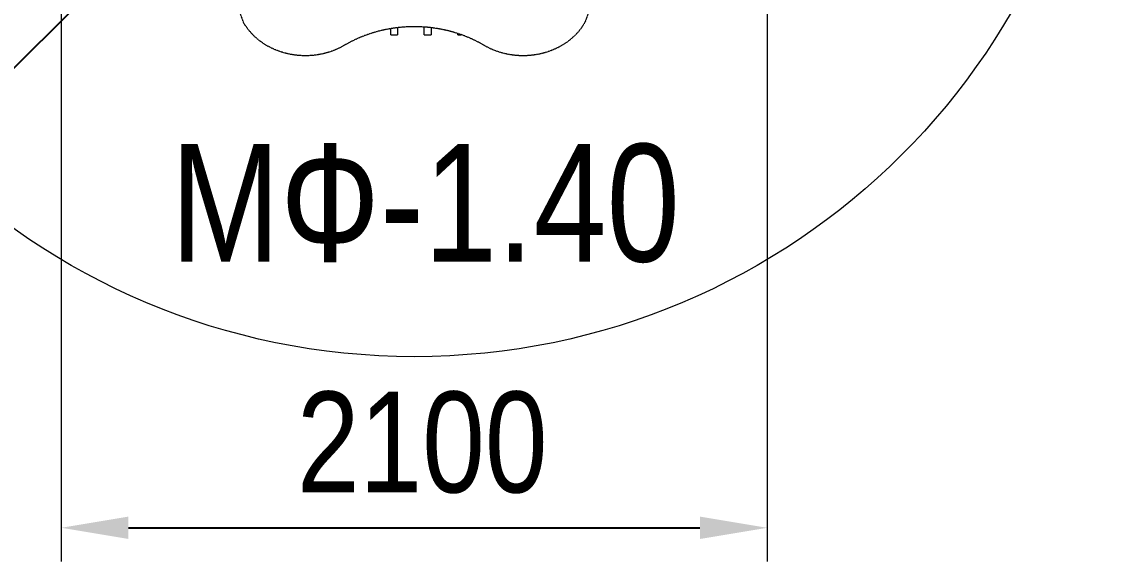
# Model space of a CAD drawing. Header units: millimetres. Extents: x -2652 to 2195, y -2536 to 2173.
# Drawn here: x -1023 to 2195, y -2536 to -929 of the extents above; entities that cross this region are included whole.
import ezdxf

# ---------------------------------------------------------------- set-up
doc = ezdxf.new("R2010")
doc.units = ezdxf.units.MM
doc.linetypes.add('HIDDEN', pattern=[1.905, 1.27, -0.635])
for name, color, linetype in [('DIKOM_АРТИКУЛ', 7, 'Continuous'), ('DIKOM_ЗОНА', 90, 'Continuous'), ('DIKOM_ОБЪЕКТ', 7, 'Continuous'), ('DIKOM_РАЗМЕР_ЗОНА', 7, 'Continuous'), ('DIKOM_РАЗМЕР_ОБЪЕКТА', 7, 'Continuous')]:
    doc.layers.add(name, color=color, linetype=linetype)
doc.styles.add('style1', font='arialbd.ttf', dxfattribs={"width": 0.8})
doc.dimstyles.new('1-50', dxfattribs={"dimtxt": 300, "dimasz": 200, "dimexe": 100, "dimexo": 0, "dimgap": 100, "dimtad": 1, "dimtxsty": 'style1', "dimcen": 200, "dimclrd": 7, "dimclre": 7, "dimclrt": 7, "dimadec": 1, "dimazin": 2, "dimtfac": 1, "dimtmove": 0, "dimatfit": 2, "dimfxl": 0, "dimlwd": 25, "dimlwe": 18, "dimarcsym": 0})

# ---------------------------------------------------------------- blocks, each defined once
blk = doc.blocks.new('*D7')
at = {"layer": 'Defpoints', "color": 0, "transparency": 16777216}
for p in [(-904.9, 294), (1195.1, 294), (1195.1, -2436)]:
    blk.add_point(p, dxfattribs=at)
at = {"layer": 'DIKOM_РАЗМЕР_ОБЪЕКТА', "color": 7, "lineweight": 18, "transparency": 16777216}
for p, q in [((-904.9, 294), (-904.9, -2536)), ((1195.1, 294), (1195.1, -2536))]:
    blk.add_line(p, q, dxfattribs=at)
at = {"layer": 'DIKOM_РАЗМЕР_ОБЪЕКТА', "color": 7, "lineweight": 25, "transparency": 16777216}
blk.add_line((-704.9, -2436), (995.1, -2436), dxfattribs=at)
at = {"layer": 'DIKOM_РАЗМЕР_ОБЪЕКТА', "color": 7, "transparency": 16777216}
for points in [[(-704.9, -2402.7), (-704.9, -2469.3), (-904.9, -2436)], [(995.1, -2402.7), (995.1, -2469.3), (1195.1, -2436)]]:
    blk.add_solid(points, dxfattribs=at)
at = {"layer": 'DIKOM_РАЗМЕР_ОБЪЕКТА', "color": 7, "transparency": 16777216, "insert": (168.9, -2182.8), "char_height": 300, "attachment_point": 5, "style": 'style1'}
blk.add_mtext('{\\fArial|b0|i0|c204|p34;2100}', dxfattribs=at)
blk = doc.blocks.new('*D9')
at = {"layer": 'Defpoints', "color": 0, "transparency": 16777216}
for p in [(1594.7, 1573), (-1304.5, -1326.2)]:
    blk.add_point(p, dxfattribs=at)
at = {"layer": 'DIKOM_РАЗМЕР_ЗОНА', "color": 7, "lineweight": 25, "transparency": 16777216}
for p, q in [((1453.3, 1431.5), (-1163, -1184.8)), ((-1304.5, -1326.2), (-2278.2, -2299.9))]:
    blk.add_line(p, q, dxfattribs=at)
at = {"layer": 'DIKOM_РАЗМЕР_ЗОНА', "color": 7, "transparency": 16777216}
for points in [[(1429.7, 1455.1), (1476.8, 1408), (1594.7, 1573)], [(-1186.6, -1161.2), (-1139.5, -1208.3), (-1304.5, -1326.2)]]:
    blk.add_solid(points, dxfattribs=at)
at = {"layer": 'DIKOM_РАЗМЕР_ЗОНА', "color": 7, "transparency": 16777216, "insert": (-2047, -1698.8), "char_height": 300, "attachment_point": 5, "rotation": 45, "style": 'style1'}
blk.add_mtext('{\\fArial|b0|i0|c204|p34;∅4100}', dxfattribs=at)

msp = doc.modelspace()

# ---------------------------------------------------------------- linework, layer by layer
at = {"layer": 'DIKOM_ЗОНА', "color": 3, "lineweight": 15}
msp.add_circle((145.116, 123.385), 2050, dxfattribs=at)
at = {"layer": 'DIKOM_ОБЪЕКТ', "color": 7, "linetype": 'HIDDEN', "lineweight": 15}
for p, q in [((-362.493, -931.911), (-486.436, -587.666)), ((776.668, -587.666), (652.725, -931.911)), ((75.114, -967.207), (75.114, -950.268)), ((96.114, -967.207), (96.114, -947.303)), ((175.114, -967.207), (175.114, -945.535)), ((196.114, -967.207), (196.114, -947.539)), ((275.114, -967.207), (275.114, -964.909)), ((75.114, -968.117), (75.114, -967.207)), ((75.114, -968.117), (96.114, -968.117)), ((96.114, -968.117), (96.114, -967.207)), ((175.114, -968.117), (175.114, -967.207)), ((175.114, -968.117), (196.114, -968.117)), ((196.114, -968.117), (196.114, -967.207)), ((275.114, -968.117), (275.114, -967.207)), ((275.114, -968.117), (284.587, -968.117))]:
    msp.add_line(p, q, dxfattribs=at)
at = {"layer": 'DIKOM_ОБЪЕКТ', "color": 7, "linetype": 'HIDDEN', "lineweight": 15, "flags": 128}
for points in [[(-63.213, -1000.1), (-68.637, -1003.193), (-74.171, -1006.135), (-79.811, -1008.924), (-85.549, -1011.557), (-91.381, -1014.031), (-97.3, -1016.344), (-103.301, -1018.493), (-109.378, -1020.477), (-115.524, -1022.293), (-121.733, -1023.939), (-127.999, -1025.415), (-134.317, -1026.717), (-140.679, -1027.846), (-147.078, -1028.8), (-153.51, -1029.578), (-159.967, -1030.178), (-166.442, -1030.602), (-172.93, -1030.848), (-179.423, -1030.915), (-185.916, -1030.804), (-192.402, -1030.516), (-198.873, -1030.049), (-205.324, -1029.406), (-211.749, -1028.585), (-218.14, -1027.589), (-224.492, -1026.418), (-230.797, -1025.074), (-237.051, -1023.557), (-243.245, -1021.869), (-249.375, -1020.013), (-255.434, -1017.989), (-261.416, -1015.8), (-267.314, -1013.447), (-273.124, -1010.935), (-278.839, -1008.264), (-284.453, -1005.438), (-289.962, -1002.459), (-295.358, -999.331), (-300.637, -996.056), (-305.794, -992.638), (-310.824, -989.08), (-315.72, -985.386), (-320.479, -981.559), (-325.096, -977.604), (-329.566, -973.525), (-333.884, -969.324), (-338.047, -965.008), (-342.05, -960.579), (-345.888, -956.043), (-349.559, -951.404), (-353.058, -946.666), (-356.383, -941.835), (-359.528, -936.915), (-362.493, -931.911)], [(652.725, -931.911), (649.761, -936.915), (646.615, -941.835), (643.291, -946.666), (639.791, -951.404), (636.121, -956.043), (632.282, -960.579), (628.279, -965.008), (624.117, -969.324), (619.798, -973.525), (615.328, -977.604), (610.712, -981.559), (605.953, -985.386), (601.056, -989.08), (596.027, -992.638), (590.87, -996.056), (585.59, -999.331), (580.194, -1002.459), (574.686, -1005.438), (569.071, -1008.264), (563.356, -1010.935), (557.547, -1013.447), (551.648, -1015.8), (545.666, -1017.989), (539.607, -1020.013), (533.478, -1021.869), (527.283, -1023.557), (521.03, -1025.074), (514.724, -1026.418), (508.372, -1027.589), (501.981, -1028.585), (495.557, -1029.406), (489.105, -1030.049), (482.634, -1030.516), (476.148, -1030.804), (469.656, -1030.915), (463.162, -1030.848), (456.675, -1030.602), (450.199, -1030.178), (443.742, -1029.578), (437.311, -1028.8), (430.911, -1027.846), (424.549, -1026.717), (418.232, -1025.415), (411.965, -1023.939), (405.756, -1022.293), (399.61, -1020.477), (393.533, -1018.493), (387.532, -1016.344), (381.613, -1014.031), (375.781, -1011.557), (370.043, -1008.924), (364.404, -1006.135), (358.869, -1003.193), (353.445, -1000.1)], [(353.445, -1000.1), (346.217, -995.942), (338.878, -991.931), (331.433, -988.071), (323.885, -984.363), (316.238, -980.81), (308.498, -977.412), (300.668, -974.173), (292.752, -971.094), (284.755, -968.176), (276.681, -965.422), (268.535, -962.832), (260.321, -960.409), (252.043, -958.153), (243.707, -956.065), (235.316, -954.148), (226.876, -952.401), (218.391, -950.827), (209.866, -949.425), (201.305, -948.197), (192.713, -947.143), (184.094, -946.263), (175.455, -945.559), (166.799, -945.031), (158.13, -944.679), (149.455, -944.502), (140.777, -944.502), (132.102, -944.679), (123.434, -945.031), (114.777, -945.559), (106.138, -946.263), (97.52, -947.143), (88.928, -948.197), (80.367, -949.425), (71.841, -950.827), (63.356, -952.401), (54.916, -954.148), (46.525, -956.065), (38.189, -958.153), (29.912, -960.409), (21.698, -962.832), (13.551, -965.422), (5.477, -968.176), (-2.52, -971.094), (-10.435, -974.173), (-18.266, -977.412), (-26.006, -980.81), (-33.652, -984.363), (-41.2, -988.071), (-48.646, -991.931), (-55.985, -995.942), (-63.213, -1000.1)]]:
    msp.add_lwpolyline(points, dxfattribs=at)

# ---------------------------------------------------------------- texts
at = {"layer": 'DIKOM_АРТИКУЛ', "insert": (-579.55, -1293.507), "char_height": 350, "attachment_point": 1, "style": 'style1'}
msp.add_mtext_dynamic_manual_height_columns('{\\fArial|b0|i0|c204|p34;MФ-1.40}', width=1611.11947, gutter_width=20, heights=[0], dxfattribs=at)

# ---------------------------------------------------------------- dimensions: what is measured, and where the dimension line sits
at = {"layer": 'DIKOM_РАЗМЕР_ЗОНА'}
dim = msp.add_diameter_dim_2p(p1=(1594.685, 1572.953), p2=(-1304.453, -1326.184), text='{\\fArial|b0|i0|c204|p34;<>}', dimstyle='1-50', dxfattribs=at)
dim.commit()
dim.dimension.update_dxf_attribs({"geometry": '*D9', "text_midpoint": (-1862.016, -1883.747), "dimtype": 163})
at = {"layer": 'DIKOM_РАЗМЕР_ОБЪЕКТА'}
dim = msp.add_linear_dim(base=(1195.116, -2435.985), p1=(-904.884, 294.032), p2=(1195.116, 294.032), text='{\\fArial|b0|i0|c204|p34;<>}', dimstyle='1-50', dxfattribs=at)
dim.commit()
dim.dimension.update_dxf_attribs({"geometry": '*D7', "text_midpoint": (168.946, -2435.985), "dimtype": 160})

doc.saveas('drawing.dxf')
